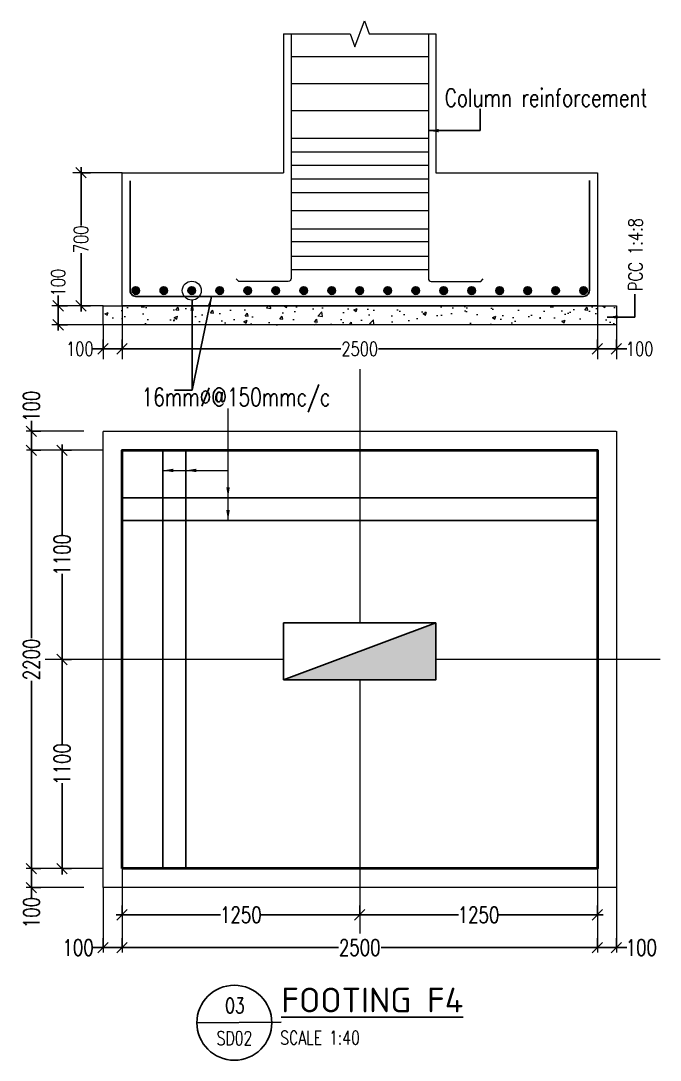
# Model space of a CAD drawing. Header units: millimetres. Extents: x -226110 to 125224, y -84 to 62581.
# Drawn here: x 49235 to 52597, y 30293 to 35758 of the extents above; entities that cross this region are included whole.
import ezdxf
from ezdxf.enums import TextEntityAlignment as Align

# ---------------------------------------------------------------- set-up
doc = ezdxf.new("R2010")
doc.units = ezdxf.units.MM
doc.set_wipeout_variables(frame=1)
for name, pattern in [('CENTER', [2, 1.25, -0.25, 0.25, -0.25]), ('DASHED2', [9.525, 6.35, -3.175]), ('HIDDEN', [0.375, 0.25, -0.125])]:
    doc.linetypes.add(name, pattern=pattern)
for name, color, linetype, lineweight in [('Geo Col Size', 36, 'Continuous', 30), ('Geo GF11.12.23$0$Geo Col Hatch', 66, 'Continuous', 5), ('Geo GF11.12.23$0$Geo Column', 10, 'Continuous', 25), ('Geo-BOTM.VERT.DIR', 21, 'Continuous', 30), ('Geo-Dim  Sec & Plan', 250, 'Continuous', 25), ('Geo-Footing', 22, 'Continuous', 40), ('Geo-Footing Name', 7, 'Continuous', 30), ('Geo-Footing Pcc L', 251, 'HIDDEN', 13), ('Geo-Hiden Rein', 156, 'HIDDEN', 5), ('Geo-PCC-PATT', 8, 'Continuous', 9), ('Geo-Rein Bar', 21, 'Continuous', 30), ('Geo-Rein Bar Main', 21, 'Continuous', 30), ('Geo-Rein Leader', 252, 'Continuous', 20), ('Geo-Sec Sml', 7, 'Continuous', 25), ('Geo-Section Line', 84, 'Continuous', 18), ('Geo-TEXT', 7, 'Continuous', 30), ('GRID LINE', 250, 'CENTER', 9)]:
    doc.layers.add(name, color=color, linetype=linetype, lineweight=lineweight)
doc.layers.add('Geo-Text 100', color=7, linetype='Continuous')
doc.layers.add('GEO-TITTLE HEAD', color=206, linetype='Continuous')
doc.styles.add('Geo T Arial', font='arial.ttf', dxfattribs={"width": 0.75})
doc.styles.add('Geo Txt Narr', font='simplex8.shx')
doc.styles.add('ISCOPEUR', font='isocpeur.ttf')
doc.styles.add('simplex', font='simplex.shx', dxfattribs={"width": 0.75})
doc.styles.get("Standard").update_dxf_attribs({"font": 'arial.ttf'})
doc.dimstyles.new('Geo1-30 Dim 100', dxfattribs={"dimtxt": 75, "dimasz": 55, "dimexe": 50, "dimexo": 0.2, "dimgap": 0.1, "dimtad": 0, "dimdec": 0, "dimdsep": 46, "dimtxsty": 'simplex', "dimblk": 'OBLIQUE', "dimcen": 5, "dimdle": 30, "dimclrd": 252, "dimclre": 252, "dimclrt": 34, "dimadec": 0, "dimazin": 0, "dimtfac": 1, "dimtdec": 0, "dimtmove": 0, "dimatfit": 3, "dimfxl": 100, "dimfxlon": 1, "dimlwd": -1, "dimlwe": -1, "dimarcsym": 0})

# ---------------------------------------------------------------- blocks, each defined once
blk = doc.blocks.new('*U956')
at = {"layer": 'Geo-Footing'}
blk.add_lwpolyline([(-1250, -1100), (-1250, 1100), (1250, 1100), (1250, -1100)], close=True, dxfattribs=at)
at = {"layer": 'Geo-Footing Pcc L', "linetype": 'DASHED2', "lineweight": 20, "ltscale": 0.3}
blk.add_lwpolyline([(-1350, -1200), (-1350, 1200), (1350, 1200), (1350, -1200)], close=True, dxfattribs=at)
at = {"layer": 'Geo-Footing Name', "style": 'simplex', "width": 0.75}
blk.add_attdef('F4', (1609.1, -1181.9), '', height=270, dxfattribs=at)
blk = doc.blocks.new('_Oblique')
at = {"color": 0, "linetype": 'ByBlock', "lineweight": -2}
blk.add_line((-0.5, -0.5), (0.5, 0.5), dxfattribs=at)
blk = doc.blocks.new('*D959')
at = {"layer": 'Geo-Dim  Sec & Plan', "color": 252, "transparency": 16777216}
for p, q in [((49767.1, 31057), (49767.1, 31107)), ((51017.1, 31057), (51017.1, 31107))]:
    blk.add_line(p, q, dxfattribs=at)
at = {"layer": 'Geo-Dim  Sec & Plan', "color": 252, "linetype": 'Continuous', "transparency": 16777216}
for p, q in [((49737.1, 31057), (50285.7, 31057)), ((51047.1, 31057), (50498.4, 31057))]:
    blk.add_line(p, q, dxfattribs=at)
at = {"layer": 'Geo-Dim  Sec & Plan', "color": 252, "transparency": 16777216, "xscale": 55, "yscale": 55, "zscale": 55, "rotation": 180}
blk.add_blockref('_Oblique', (49767.1, 31057), dxfattribs=at)
at = {"layer": 'Geo-Dim  Sec & Plan', "color": 252, "transparency": 16777216, "xscale": 55, "yscale": 55, "zscale": 55}
blk.add_blockref('_Oblique', (51017.1, 31057), dxfattribs=at)
at = {"layer": 'Geo-Dim  Sec & Plan', "color": 34, "transparency": 16777216, "insert": (50392.1, 31057), "char_height": 85, "attachment_point": 5, "style": 'simplex'}
blk.add_mtext('1250', dxfattribs=at)
blk = doc.blocks.new('*D960')
at = {"layer": 'Geo-Dim  Sec & Plan', "color": 252, "transparency": 16777216}
for p, q in [((51017.1, 31057), (51017.1, 31107)), ((52267.1, 31057), (52267.1, 31107))]:
    blk.add_line(p, q, dxfattribs=at)
at = {"layer": 'Geo-Dim  Sec & Plan', "color": 252, "linetype": 'Continuous', "transparency": 16777216}
for p, q in [((50987.1, 31057), (51535.7, 31057)), ((52297.1, 31057), (51748.4, 31057))]:
    blk.add_line(p, q, dxfattribs=at)
at = {"layer": 'Geo-Dim  Sec & Plan', "color": 252, "transparency": 16777216, "xscale": 55, "yscale": 55, "zscale": 55, "rotation": 180}
blk.add_blockref('_Oblique', (51017.1, 31057), dxfattribs=at)
at = {"layer": 'Geo-Dim  Sec & Plan', "color": 252, "transparency": 16777216, "xscale": 55, "yscale": 55, "zscale": 55}
blk.add_blockref('_Oblique', (52267.1, 31057), dxfattribs=at)
at = {"layer": 'Geo-Dim  Sec & Plan', "color": 34, "transparency": 16777216, "insert": (51642.1, 31057), "char_height": 85, "attachment_point": 5, "style": 'simplex'}
blk.add_mtext('1250', dxfattribs=at)
blk = doc.blocks.new('*D961')
at = {"layer": 'Geo-Dim  Sec & Plan', "color": 252, "linetype": 'Continuous', "transparency": 16777216}
for p, q in [((49737.1, 30884.8), (50904.7, 30884.8)), ((52297.1, 30884.8), (51129.5, 30884.8))]:
    blk.add_line(p, q, dxfattribs=at)
at = {"layer": 'Geo-Dim  Sec & Plan', "color": 252, "transparency": 16777216}
for p, q in [((49767.1, 30884.8), (49767.1, 30934.8)), ((52267.1, 30884.8), (52267.1, 30934.8))]:
    blk.add_line(p, q, dxfattribs=at)
at = {"layer": 'Geo-Dim  Sec & Plan', "color": 252, "transparency": 16777216, "xscale": 55, "yscale": 55, "zscale": 55, "rotation": 180}
blk.add_blockref('_Oblique', (49767.1, 30884.8), dxfattribs=at)
at = {"layer": 'Geo-Dim  Sec & Plan', "color": 252, "transparency": 16777216, "xscale": 55, "yscale": 55, "zscale": 55}
blk.add_blockref('_Oblique', (52267.1, 30884.8), dxfattribs=at)
at = {"layer": 'Geo-Dim  Sec & Plan', "color": 34, "transparency": 16777216, "insert": (51017.1, 30884.8), "char_height": 85, "attachment_point": 5, "style": 'simplex'}
blk.add_mtext('2500', dxfattribs=at)
blk = doc.blocks.new('*D962')
at = {"layer": 'Geo-Dim  Sec & Plan', "color": 252, "linetype": 'Continuous', "transparency": 16777216}
for p, q in [((49667.1, 30884.8), (49612.1, 30884.8)), ((49797.1, 30884.8), (49667.1, 30884.8))]:
    blk.add_line(p, q, dxfattribs=at)
at = {"layer": 'Geo-Dim  Sec & Plan', "color": 252, "transparency": 16777216}
for p, q in [((49667.1, 30884.8), (49667.1, 30934.8)), ((49767.1, 30884.8), (49767.1, 30934.8))]:
    blk.add_line(p, q, dxfattribs=at)
at = {"layer": 'Geo-Dim  Sec & Plan', "color": 252, "transparency": 16777216, "xscale": 55, "yscale": 55, "zscale": 55, "rotation": 180}
blk.add_blockref('_Oblique', (49667.1, 30884.8), dxfattribs=at)
at = {"layer": 'Geo-Dim  Sec & Plan', "color": 252, "transparency": 16777216, "xscale": 55, "yscale": 55, "zscale": 55}
blk.add_blockref('_Oblique', (49767.1, 30884.8), dxfattribs=at)
at = {"layer": 'Geo-Dim  Sec & Plan', "color": 34, "transparency": 16777216, "insert": (49536.1, 30884.8), "char_height": 85, "attachment_point": 5, "style": 'simplex'}
blk.add_mtext('100', dxfattribs=at)
blk = doc.blocks.new('*D963')
at = {"layer": 'Geo-Dim  Sec & Plan', "color": 252, "linetype": 'Continuous', "transparency": 16777216}
for p, q in [((49451.6, 33530), (49451.6, 33050.3)), ((49451.6, 32370), (49451.6, 32849.7))]:
    blk.add_line(p, q, dxfattribs=at)
at = {"layer": 'Geo-Dim  Sec & Plan', "color": 252, "transparency": 16777216}
for p, q in [((49451.6, 33500), (49501.6, 33500)), ((49451.6, 32400), (49501.6, 32400))]:
    blk.add_line(p, q, dxfattribs=at)
at = {"layer": 'Geo-Dim  Sec & Plan', "color": 252, "transparency": 16777216, "xscale": 55, "yscale": 55, "zscale": 55}
for p, rotation in [((49451.6, 33500), 90), ((49451.6, 32400), 270)]:
    blk.add_blockref('_Oblique', p, dxfattribs=dict(at, rotation=rotation))
at = {"layer": 'Geo-Dim  Sec & Plan', "color": 34, "transparency": 16777216, "insert": (49451.6, 32950), "char_height": 85, "attachment_point": 5, "rotation": 90, "style": 'simplex'}
blk.add_mtext('1100', dxfattribs=at)
blk = doc.blocks.new('*D964')
at = {"layer": 'Geo-Dim  Sec & Plan', "color": 252, "linetype": 'Continuous', "transparency": 16777216}
for p, q in [((49451.6, 32430), (49451.6, 31950.3)), ((49451.6, 31270), (49451.6, 31749.7))]:
    blk.add_line(p, q, dxfattribs=at)
at = {"layer": 'Geo-Dim  Sec & Plan', "color": 252, "transparency": 16777216}
for p, q in [((49451.6, 32400), (49501.6, 32400)), ((49451.6, 31300), (49501.6, 31300))]:
    blk.add_line(p, q, dxfattribs=at)
at = {"layer": 'Geo-Dim  Sec & Plan', "color": 252, "transparency": 16777216, "xscale": 55, "yscale": 55, "zscale": 55}
for p, rotation in [((49451.6, 32400), 90), ((49451.6, 31300), 270)]:
    blk.add_blockref('_Oblique', p, dxfattribs=dict(at, rotation=rotation))
at = {"layer": 'Geo-Dim  Sec & Plan', "color": 34, "transparency": 16777216, "insert": (49451.6, 31850), "char_height": 85, "attachment_point": 5, "rotation": 90, "style": 'simplex'}
blk.add_mtext('1100', dxfattribs=at)
blk = doc.blocks.new('*D965')
at = {"layer": 'Geo-Dim  Sec & Plan', "color": 252, "linetype": 'Continuous', "transparency": 16777216}
for p, q in [((49290.5, 33530), (49290.5, 32512.4)), ((49290.5, 31270), (49290.5, 32287.6))]:
    blk.add_line(p, q, dxfattribs=at)
at = {"layer": 'Geo-Dim  Sec & Plan', "color": 252, "transparency": 16777216}
for p, q in [((49290.5, 33500), (49340.5, 33500)), ((49290.5, 31300), (49340.5, 31300))]:
    blk.add_line(p, q, dxfattribs=at)
at = {"layer": 'Geo-Dim  Sec & Plan', "color": 252, "transparency": 16777216, "xscale": 55, "yscale": 55, "zscale": 55}
for p, rotation in [((49290.5, 33500), 90), ((49290.5, 31300), 270)]:
    blk.add_blockref('_Oblique', p, dxfattribs=dict(at, rotation=rotation))
at = {"layer": 'Geo-Dim  Sec & Plan', "color": 34, "transparency": 16777216, "insert": (49290.5, 32400), "char_height": 85, "attachment_point": 5, "rotation": 90, "style": 'simplex'}
blk.add_mtext('2200', dxfattribs=at)
blk = doc.blocks.new('*D966')
at = {"layer": 'Geo-Dim  Sec & Plan', "color": 252, "linetype": 'Continuous', "transparency": 16777216}
for p, q in [((49290.7, 31330), (49290.7, 31200)), ((49290.7, 31200), (49290.7, 31145))]:
    blk.add_line(p, q, dxfattribs=at)
at = {"layer": 'Geo-Dim  Sec & Plan', "color": 252, "transparency": 16777216}
for p, q in [((49290.7, 31300), (49340.7, 31300)), ((49290.7, 31200), (49340.7, 31200))]:
    blk.add_line(p, q, dxfattribs=at)
at = {"layer": 'Geo-Dim  Sec & Plan', "color": 252, "transparency": 16777216, "xscale": 55, "yscale": 55, "zscale": 55}
for p, rotation in [((49290.7, 31300), 90), ((49290.7, 31200), 270)]:
    blk.add_blockref('_Oblique', p, dxfattribs=dict(at, rotation=rotation))
at = {"layer": 'Geo-Dim  Sec & Plan', "color": 34, "transparency": 16777216, "insert": (49290.7, 31069), "char_height": 85, "attachment_point": 5, "rotation": 90, "style": 'simplex'}
blk.add_mtext('100', dxfattribs=at)
blk = doc.blocks.new('*D967')
at = {"layer": 'Geo-Dim  Sec & Plan', "color": 252, "linetype": 'Continuous', "transparency": 16777216}
for p, q in [((52237.1, 30884.8), (52367.1, 30884.8)), ((52367.1, 30884.8), (52422.1, 30884.8))]:
    blk.add_line(p, q, dxfattribs=at)
at = {"layer": 'Geo-Dim  Sec & Plan', "color": 252, "transparency": 16777216}
for p, q in [((52267.1, 30884.8), (52267.1, 30934.8)), ((52367.1, 30884.8), (52367.1, 30934.8))]:
    blk.add_line(p, q, dxfattribs=at)
at = {"layer": 'Geo-Dim  Sec & Plan', "color": 252, "transparency": 16777216, "xscale": 55, "yscale": 55, "zscale": 55, "rotation": 180}
blk.add_blockref('_Oblique', (52267.1, 30884.8), dxfattribs=at)
at = {"layer": 'Geo-Dim  Sec & Plan', "color": 252, "transparency": 16777216, "xscale": 55, "yscale": 55, "zscale": 55}
blk.add_blockref('_Oblique', (52367.1, 30884.8), dxfattribs=at)
at = {"layer": 'Geo-Dim  Sec & Plan', "color": 34, "transparency": 16777216, "insert": (52498.1, 30884.8), "char_height": 85, "attachment_point": 5, "style": 'simplex'}
blk.add_mtext('100', dxfattribs=at)
blk = doc.blocks.new('*D968')
at = {"layer": 'Geo-Dim  Sec & Plan', "color": 252, "linetype": 'Continuous', "transparency": 16777216}
for p, q in [((49290.5, 33600), (49290.5, 33655)), ((49290.5, 33470), (49290.5, 33600))]:
    blk.add_line(p, q, dxfattribs=at)
at = {"layer": 'Geo-Dim  Sec & Plan', "color": 252, "transparency": 16777216}
for p, q in [((49290.5, 33600), (49340.5, 33600)), ((49290.5, 33500), (49340.5, 33500))]:
    blk.add_line(p, q, dxfattribs=at)
at = {"layer": 'Geo-Dim  Sec & Plan', "color": 252, "transparency": 16777216, "xscale": 55, "yscale": 55, "zscale": 55}
for p, rotation in [((49290.5, 33600), 90), ((49290.5, 33500), 270)]:
    blk.add_blockref('_Oblique', p, dxfattribs=dict(at, rotation=rotation))
at = {"layer": 'Geo-Dim  Sec & Plan', "color": 34, "transparency": 16777216, "insert": (49290.5, 33731), "char_height": 85, "attachment_point": 5, "rotation": 90, "style": 'simplex'}
blk.add_mtext('100', dxfattribs=at)
blk = doc.blocks.new('*U1255')
at = {"layer": 'Geo Col Size', "style": 'simplex', "width": 0.75}
blk.add_attdef('300X800', (278.4, -468.6), '', height=180, dxfattribs=at)
blk.add_wipeout([(-400, 150), (400, 150), (400, -150), (-400, -150)]).dxf.layer = 'Geo GF11.12.23$0$Geo Column'
at = {"layer": 'Geo GF11.12.23$0$Geo Col Hatch'}
h = blk.add_hatch(color=256, dxfattribs=at)
h.dxf.hatch_style = 1
h.paths.add_polyline_path([(-400, -150), (400, -150), (400, 150)])
at = {"layer": 'Geo GF11.12.23$0$Geo Column'}
blk.add_line((-400, -150), (400, 150), dxfattribs=at)
blk.add_lwpolyline([(-400, -150), (400, -150), (400, 150), (-400, 150)], close=True, dxfattribs=at)
blk = doc.blocks.new('GEO TITLE HEAD NAME')
at = {"layer": 'GEO-TITTLE HEAD'}
blk.add_line((-11.2, -0.15), (-0.11, -0.09), dxfattribs=at)
blk.add_circle((-6.27, -0.15), 4.93, dxfattribs=at)
at = {"layer": 'Geo-Sec Sml', "lineweight": 18, "ltscale": 0.1, "style": 'Geo T Arial'}
blk.add_attdef('WALL_SECTION', text='', height=3, dxfattribs=at).set_placement((-6.38, 3.46), align=Align.MIDDLE)
at = {"layer": 'Geo-Sec Sml', "color": 84, "style": 'Geo Txt Narr'}
blk.add_attdef('DRAWING-REF', text='', height=2.5, dxfattribs=at).set_placement((-6.38, -2.37), align=Align.MIDDLE)
at = {"layer": 'Geo-TEXT', "style": 'Geo T Arial'}
blk.add_attdef('%%ULAYOUT', (-0.1, 1.21), '', height=4, dxfattribs=at)
at = {"layer": 'Geo-TEXT'}
blk.add_attdef('SCALE', (-0.24, -3.03), '', height=2, dxfattribs=at)
blk = doc.blocks.new('*D969')
at = {"layer": 'Geo-Dim  Sec & Plan', "color": 252, "transparency": 16777216}
for p, q in [((49767.1, 34033.2), (49767.1, 34083.2)), ((52267.1, 34033.2), (52267.1, 34083.2))]:
    blk.add_line(p, q, dxfattribs=at)
at = {"layer": 'Geo-Dim  Sec & Plan', "color": 252, "linetype": 'Continuous', "transparency": 16777216}
for p, q in [((49737.1, 34033.2), (50917.9, 34033.2)), ((52297.1, 34033.2), (51116.3, 34033.2))]:
    blk.add_line(p, q, dxfattribs=at)
at = {"layer": 'Geo-Dim  Sec & Plan', "color": 252, "transparency": 16777216, "xscale": 55, "yscale": 55, "zscale": 55, "rotation": 180}
blk.add_blockref('_Oblique', (49767.1, 34033.2), dxfattribs=at)
at = {"layer": 'Geo-Dim  Sec & Plan', "color": 252, "transparency": 16777216, "xscale": 55, "yscale": 55, "zscale": 55}
blk.add_blockref('_Oblique', (52267.1, 34033.2), dxfattribs=at)
at = {"layer": 'Geo-Dim  Sec & Plan', "color": 34, "transparency": 16777216, "insert": (51017.1, 34033.2), "char_height": 75, "attachment_point": 5, "style": 'simplex'}
blk.add_mtext('2500', dxfattribs=at)
blk = doc.blocks.new('*D970')
at = {"layer": 'Geo-Dim  Sec & Plan', "color": 252, "transparency": 16777216}
for p, q in [((49667.1, 34033.2), (49667.1, 34083.2)), ((49767.1, 34033.2), (49767.1, 34083.2))]:
    blk.add_line(p, q, dxfattribs=at)
at = {"layer": 'Geo-Dim  Sec & Plan', "color": 252, "linetype": 'Continuous', "transparency": 16777216}
for p, q in [((49667.1, 34033.2), (49612.1, 34033.2)), ((49797.1, 34033.2), (49667.1, 34033.2))]:
    blk.add_line(p, q, dxfattribs=at)
at = {"layer": 'Geo-Dim  Sec & Plan', "color": 252, "transparency": 16777216, "xscale": 55, "yscale": 55, "zscale": 55, "rotation": 180}
blk.add_blockref('_Oblique', (49667.1, 34033.2), dxfattribs=at)
at = {"layer": 'Geo-Dim  Sec & Plan', "color": 252, "transparency": 16777216, "xscale": 55, "yscale": 55, "zscale": 55}
blk.add_blockref('_Oblique', (49767.1, 34033.2), dxfattribs=at)
at = {"layer": 'Geo-Dim  Sec & Plan', "color": 34, "transparency": 16777216, "insert": (49545, 34033.2), "char_height": 75, "attachment_point": 5, "style": 'simplex'}
blk.add_mtext('100', dxfattribs=at)
blk = doc.blocks.new('*D971')
at = {"layer": 'Geo-Dim  Sec & Plan', "color": 252, "transparency": 16777216}
for p, q in [((52267.1, 34033.2), (52267.1, 34083.2)), ((52367.1, 34033.2), (52367.1, 34083.2))]:
    blk.add_line(p, q, dxfattribs=at)
at = {"layer": 'Geo-Dim  Sec & Plan', "color": 252, "linetype": 'Continuous', "transparency": 16777216}
for p, q in [((52237.1, 34033.2), (52367.1, 34033.2)), ((52367.1, 34033.2), (52422.1, 34033.2))]:
    blk.add_line(p, q, dxfattribs=at)
at = {"layer": 'Geo-Dim  Sec & Plan', "color": 252, "transparency": 16777216, "xscale": 55, "yscale": 55, "zscale": 55, "rotation": 180}
blk.add_blockref('_Oblique', (52267.1, 34033.2), dxfattribs=at)
at = {"layer": 'Geo-Dim  Sec & Plan', "color": 252, "transparency": 16777216, "xscale": 55, "yscale": 55, "zscale": 55}
blk.add_blockref('_Oblique', (52367.1, 34033.2), dxfattribs=at)
at = {"layer": 'Geo-Dim  Sec & Plan', "color": 34, "transparency": 16777216, "insert": (52489.1, 34033.2), "char_height": 75, "attachment_point": 5, "style": 'simplex'}
blk.add_mtext('100', dxfattribs=at)
blk = doc.blocks.new('*D972')
at = {"layer": 'Geo-Dim  Sec & Plan', "color": 252, "linetype": 'Continuous', "transparency": 16777216}
for p, q in [((49551.6, 34989.3), (49551.6, 34681.8)), ((49551.6, 34229.3), (49551.6, 34536.9))]:
    blk.add_line(p, q, dxfattribs=at)
at = {"layer": 'Geo-Dim  Sec & Plan', "color": 252, "transparency": 16777216}
for p, q in [((49551.6, 34959.3), (49601.6, 34959.3)), ((49551.6, 34259.3), (49601.6, 34259.3))]:
    blk.add_line(p, q, dxfattribs=at)
at = {"layer": 'Geo-Dim  Sec & Plan', "color": 252, "transparency": 16777216, "xscale": 55, "yscale": 55, "zscale": 55}
for p, rotation in [((49551.6, 34959.3), 90), ((49551.6, 34259.3), 270)]:
    blk.add_blockref('_Oblique', p, dxfattribs=dict(at, rotation=rotation))
at = {"layer": 'Geo-Dim  Sec & Plan', "color": 34, "transparency": 16777216, "insert": (49551.6, 34609.3), "char_height": 75, "attachment_point": 5, "rotation": 90, "style": 'simplex'}
blk.add_mtext('700', dxfattribs=at)
blk = doc.blocks.new('*D973')
at = {"layer": 'Geo-Dim  Sec & Plan', "color": 252, "linetype": 'Continuous', "transparency": 16777216}
for p, q in [((49431.2, 34259.3), (49431.2, 34314.3)), ((49431.2, 34129.3), (49431.2, 34259.3))]:
    blk.add_line(p, q, dxfattribs=at)
at = {"layer": 'Geo-Dim  Sec & Plan', "color": 252, "transparency": 16777216}
for p, q in [((49431.2, 34259.3), (49481.2, 34259.3)), ((49431.2, 34159.3), (49481.2, 34159.3))]:
    blk.add_line(p, q, dxfattribs=at)
at = {"layer": 'Geo-Dim  Sec & Plan', "color": 252, "transparency": 16777216, "xscale": 55, "yscale": 55, "zscale": 55}
for p, rotation in [((49431.2, 34259.3), 90), ((49431.2, 34159.3), 270)]:
    blk.add_blockref('_Oblique', p, dxfattribs=dict(at, rotation=rotation))
at = {"layer": 'Geo-Dim  Sec & Plan', "color": 34, "transparency": 16777216, "insert": (49431.2, 34381.4), "char_height": 75, "attachment_point": 5, "rotation": 90, "style": 'simplex'}
blk.add_mtext('100', dxfattribs=at)
blk = doc.blocks.new('*U319')
at = {"layer": 'Geo-BOTM.VERT.DIR', "lineweight": 25}
h = blk.add_hatch(color=256, dxfattribs=at)
h.dxf.hatch_style = 1
h.paths.add_polyline_path([(0.08, 0, 1), (-0.08, 0, 1)])
blk.add_circle((0, 0), 0.08, dxfattribs=at)
blk = doc.blocks.new('*U974')
at = {"layer": 'Geo-Rein Bar Main', "xscale": 250, "yscale": 250, "zscale": 250}
blk.add_blockref('*U319', (0, 0), dxfattribs=at)
blk = doc.blocks.new('*U975')
at = {"color": 0, "linetype": 'ByBlock', "lineweight": -2, "transparency": 16777216}
for p in [(49839.6, 34339.4), (49986.8, 34339.4), (50134, 34339.4), (50281.1, 34339.4), (50428.3, 34339.4), (50575.5, 34339.4), (50722.7, 34339.4), (50869.9, 34339.4), (51017.1, 34339.4), (51164.3, 34339.4), (51311.5, 34339.4), (51458.6, 34339.4), (51605.8, 34339.4), (51753, 34339.4), (51900.2, 34339.4), (52047.4, 34339.4), (52194.6, 34339.4)]:
    blk.add_blockref('*U974', p, dxfattribs=at)

msp = doc.modelspace()

# ---------------------------------------------------------------- hatches: boundary and pattern name
at = {"layer": 'Geo-PCC-PATT'}
h = msp.add_hatch(dxfattribs=at)
h.set_pattern_fill('AR-CONC', color=256)
h.set_pattern_definition([(50, (-7362.92, 23847.65), (182.18467, -15.9391), [19.05, -209.55]), (355, (-7362.92, 23847.65), (-35.2434, 191.05685), [15.24, -167.6406]), (100.45144, (-7347.74, 23846.32), (146.94125, 175.11775), [16.19, -178.09024]), (46.1842, (-7362.92, 23898.45), (271.079, -42.0423), [28.575, -314.325]), (96.63556, (-7340.33, 23894.95), (237.4041, 247.4261), [24.285, -267.1356]), (351.18415, (-7362.92, 23898.45), (237.4041, 247.4261), [22.86, -251.4597]), (21, (-7337.52, 23885.75), (151.6144, -102.2652), [19.05, -209.55]), (326, (-7337.52, 23885.75), (61.802, 184.18797), [15.24, -167.64]), (71.45144, (-7324.88, 23877.23), (213.4164, 81.92277), [16.19, -178.08994]), (37.5, (-7362.92, 23847.65), (3.0886, 84.55504), [0, -165.608, 0, -170.18, 0, -168.275]), (7.5, (-7362.92, 23847.65), (66.81966, 100.18057), [0, -97.028, 0, -161.798, 0, -64.135]), (327.5, (-7419.56, 23847.65), (135.590595, -5.728744), [0, -63.5, 0, -198.12, 0, -262.89]), (317.5, (-7444.96, 23847.65), (148.12918, 25.4265), [0, -82.55, 0, -131.572, 0, -186.69])])
h.paths.add_polyline_path([(49667.1, 34259.3), (52367.1, 34259.3), (52367.1, 34159.3), (49667.1, 34159.3)])

# ---------------------------------------------------------------- linework, layer by layer
at = {"layer": 'Geo-Hiden Rein', "linetype": 'Continuous'}
for p, q in [((50656.2, 35570.6), (51378, 35570.6)), ((50656.2, 35428.2), (51378, 35428.2)), ((50656.2, 35285.9), (51378, 35285.9)), ((50656.2, 35140.9), (51378, 35140.9)), ((50656.2, 35069.7), (51378, 35069.7)), ((50656.2, 34998.5), (51378, 34998.5)), ((50656.2, 34927.3), (51378, 34927.3)), ((50656.2, 34856.2), (51378, 34856.2)), ((50656.2, 34759.9), (51378, 34759.9)), ((50656.2, 34663.6), (51378, 34663.6)), ((50656.2, 34597.3), (51378, 34597.3)), ((50656.2, 34521.4), (51378, 34521.4)), ((50656.2, 34450.2), (51378, 34450.2))]:
    msp.add_line(p, q, dxfattribs=at)
for points in [[(50656.2, 35690.3), (50656.2, 34402.9, -0.414214), (50641.2, 34387.9), (50380.9, 34387.9), (50367.2, 34400.6)], [(51378, 35690.3), (51378, 34402.9, 0.414214), (51393, 34387.9), (51653.3, 34387.9), (51667, 34400.6)]]:
    msp.add_lwpolyline(points, format="xyb", dxfattribs=at)
at = {"layer": 'Geo-Rein Bar', "lineweight": 25}
for p, q in [((49982.4, 33500), (49982.4, 31300)), ((50102.4, 33500), (50102.4, 31300)), ((49767.1, 33250), (52267.1, 33250)), ((49767.1, 33130), (52267.1, 33130))]:
    msp.add_line(p, q, dxfattribs=at)
msp.add_lwpolyline([(49809.6, 34916.7), (49809.6, 34339.4, 0.414214), (49839.6, 34309.4), (52194.6, 34309.4, 0.414214), (52224.6, 34339.4), (52224.6, 34919.3)], format="xyb", dxfattribs=at)
at = {"layer": 'Geo-Section Line'}
for points in [[(50617.1, 35689.7), (50967.1, 35689.7), (50992.1, 35621), (51042.1, 35758.3), (51067.1, 35689.7), (51417.1, 35689.7)], [(50617.1, 35690.3), (50617.1, 34959.3)], [(51417.1, 35690.3), (51417.1, 34959.3)], [(52267.1, 34959.3), (52267.1, 34259.3), (49767.1, 34259.3), (49767.1, 34959.3), (50617.1, 34959.3)], [(51417.1, 34959.3), (52267.1, 34959.3)]]:
    msp.add_lwpolyline(points, dxfattribs=at)
msp.add_lwpolyline([(49667.1, 34259.3), (52367.1, 34259.3), (52367.1, 34159.3), (49667.1, 34159.3)], close=True, dxfattribs=at)
at = {"layer": 'Geo-Section Line', "linetype": 'Continuous', "lineweight": 15, "ltscale": 600}
msp.add_circle((50134, 34339.4), 49.8, dxfattribs=at)
at = {"layer": 'GRID LINE', "ltscale": 2}
for p, q in [((49767.1, 34259.3), (49767.1, 33979)), ((52267.1, 34259.3), (52267.1, 33979)), ((49667.1, 34159.3), (49667.1, 33979)), ((52367.1, 34159.3), (52367.1, 33979)), ((51017.1, 33925.6), (51017.1, 30959.5)), ((49567.1, 33600), (49263.1, 33600)), ((49667.1, 33500), (49265.1, 33500)), ((52597.3, 32400), (49363.1, 32400)), ((49667.1, 31300), (49263.2, 31300)), ((49767.1, 31300), (49767.1, 30859.5)), ((52267.1, 31300), (52267.1, 30859.5)), ((49567.1, 31200), (49263.1, 31200)), ((49667.1, 31200), (49667.1, 30859.5)), ((52367.1, 31200), (52367.1, 30859.5))]:
    msp.add_line(p, q, dxfattribs=at)
for points in [[(49767.1, 34959.3), (49506.8, 34959.3)], [(49667.1, 34259.3), (49398.6, 34259.3)], [(49667.1, 34159.3), (49398.8, 34159.3)]]:
    msp.add_lwpolyline(points, dxfattribs=at)

# ---------------------------------------------------------------- block references
for name, p in [('*U975', (0, 0)), ('*U956', (51017.1, 32400))]:
    msp.add_blockref(name, p)
at = {"layer": 'Geo-Rein Bar Main', "xscale": 250, "yscale": 250, "zscale": 250}
msp.add_blockref('*U319', (52194.6, 34339.4), dxfattribs=at)
at = {"layer": 'GEO-TITTLE HEAD'}
ref = msp.add_blockref('GEO TITLE HEAD NAME', (50608.6, 30495.6), dxfattribs=dict(at, xscale=40, yscale=40, zscale=40))
ref.add_attrib('%%ULAYOUT', '%%uFOOTING F4', (50604.7, 30544.1), dxfattribs={"color": 7, "ltscale": 0.5, "height": 130, "style": 'ISCOPEUR'})
ref.add_attrib('SCALE', 'SCALE 1:40', (50599, 30374.6), dxfattribs={"color": 7, "ltscale": 0.5, "height": 72, "style": 'simplex', "width": 0.75})
ref.add_attrib('DRAWING-REF', 'SD02', dxfattribs={"color": 1, "ltscale": 0.5, "height": 72, "style": 'simplex', "width": 0.75}).set_placement((50358.4, 30408.4), align=Align.MIDDLE)
ref.add_attrib('WALL_SECTION', '03', (50309.2, 30540), dxfattribs={"color": 1, "lineweight": 18, "ltscale": 0.1, "height": 80, "style": 'simplex', "width": 0.75})

# ---------------------------------------------------------------- texts
at = {"layer": 'Geo-Text 100', "style": 'simplex', "width": 0.75}
for s, p in [('Column reinforcement ', (51464.3, 35305.9)), ('16mm%%C@150mmc/c', (49870, 33732.5, 0))]:
    msp.add_text(s, height=95, dxfattribs=at).set_placement(p)
msp.add_text('PCC 1:4:8', height=75, rotation=90, dxfattribs=at).set_placement((52505, 34337.2, 0))

# ---------------------------------------------------------------- dimensions: what is measured, and where the dimension line sits
at = {"layer": 'Geo-Dim  Sec & Plan'}
for base, p1, p2, angle, picture, middle in [((49551.6, 34959.3), (49551.6, 34259.3), (49551.6, 34959.3), 90, '*D972', (49551.6, 34609.3)), ((49431.2, 34259.3), (49431.2, 34159.3), (49431.2, 34259.3), 90, '*D973', (49431.2, 34381.4)), ((49667.1, 34033.2), (49767.1, 34033.2), (49667.1, 34033.2), 180, '*D970', (49545, 34033.2))]:
    dim = msp.add_linear_dim(base=base, p1=p1, p2=p2, angle=angle, dimstyle='Geo1-30 Dim 100', dxfattribs=at)
    dim.commit()
    dim.dimension.update_dxf_attribs({"geometry": picture, "text_midpoint": middle})
for base, p1, p2, picture, middle in [((52267.1, 34033.2), (49767.1, 34033.2), (52267.1, 34033.2), '*D969', (51017.1, 34033.2)), ((52367.1, 34033.2), (52267.1, 34033.2), (52367.1, 34033.2), '*D971', (52489.1, 34033.2))]:
    dim = msp.add_linear_dim(base=base, p1=p1, p2=p2, dimstyle='Geo1-30 Dim 100', dxfattribs=at)
    dim.commit()
    dim.dimension.update_dxf_attribs({"geometry": picture, "text_midpoint": middle})
for base, p1, p2, angle, picture, middle in [((49290.5, 33600), (49290.5, 33500), (49290.5, 33600), 270, '*D968', (49290.5, 33731)), ((49290.5, 33500), (49290.5, 31300), (49290.5, 33500), 90, '*D965', (49290.5, 32400)), ((49451.6, 32400), (49451.6, 33500), (49451.6, 32400), 90, '*D963', (49451.6, 32950)), ((49451.6, 32400), (49451.6, 31300), (49451.6, 32400), 270, '*D964', (49451.6, 31850)), ((49290.7, 31200), (49290.7, 31300), (49290.7, 31200), 90, '*D966', (49290.7, 31069)), ((51017.1, 31057), (52267.1, 31057), (51017.1, 31057), 180, '*D960', (51642.1, 31057)), ((49667.1, 30884.8), (49767.1, 30884.8), (49667.1, 30884.8), 180, '*D962', (49536.1, 30884.8))]:
    dim = msp.add_linear_dim(base=base, p1=p1, p2=p2, angle=angle, dimstyle='Geo1-30 Dim 100', override={"dimtxt": 85}, dxfattribs=at)
    dim.commit()
    dim.dimension.update_dxf_attribs({"geometry": picture, "text_midpoint": middle})
for base, p1, p2, picture, middle in [((51017.1, 31057), (49767.1, 31057), (51017.1, 31057), '*D959', (50392.1, 31057)), ((52267.1, 30884.8), (49767.1, 30884.8), (52267.1, 30884.8), '*D961', (51017.1, 30884.8)), ((52367.1, 30884.8), (52267.1, 30884.8), (52367.1, 30884.8), '*D967', (52498.1, 30884.8))]:
    dim = msp.add_linear_dim(base=base, p1=p1, p2=p2, dimstyle='Geo1-30 Dim 100', override={"dimtxt": 85}, dxfattribs=at)
    dim.commit()
    dim.dimension.update_dxf_attribs({"geometry": picture, "text_midpoint": middle})

# ---------------------------------------------------------------- leaders
for points in [[(51378, 35180.6), (51650.9, 35180.6), (51650.9, 35295.3)], [(50135.8, 34289.6), (50135.8, 33816.5), (50043.6, 33816.5)], [(50237.1, 34309.4), (50135.8, 33816.5)], [(52319.1, 34200.3), (52463.3, 34200.3), (52463.3, 34320.8)]]:
    msp.add_leader(points, dimstyle='Geo1-30 Dim 100', override={"dimgap": 0.1, "dimtad": 0})
at = {"layer": 'Geo-Rein Leader'}
for points in [[(50324.6, 33250), (50324.6, 33719.6)], [(50324.6, 33130), (50324.6, 33719.6)], [(49982.4, 33393.9), (50324.6, 33393.9)], [(50102.4, 33393.9), (50324.6, 33393.9)]]:
    msp.add_leader(points, dimstyle='Geo1-30 Dim 100', override={"dimtmove": 2}, dxfattribs=at)

# ---------------------------------------------------------------- next in the draw order: block references
msp.add_blockref('*U1255', (51017.1, 32442.5))

doc.saveas('drawing.dxf')
